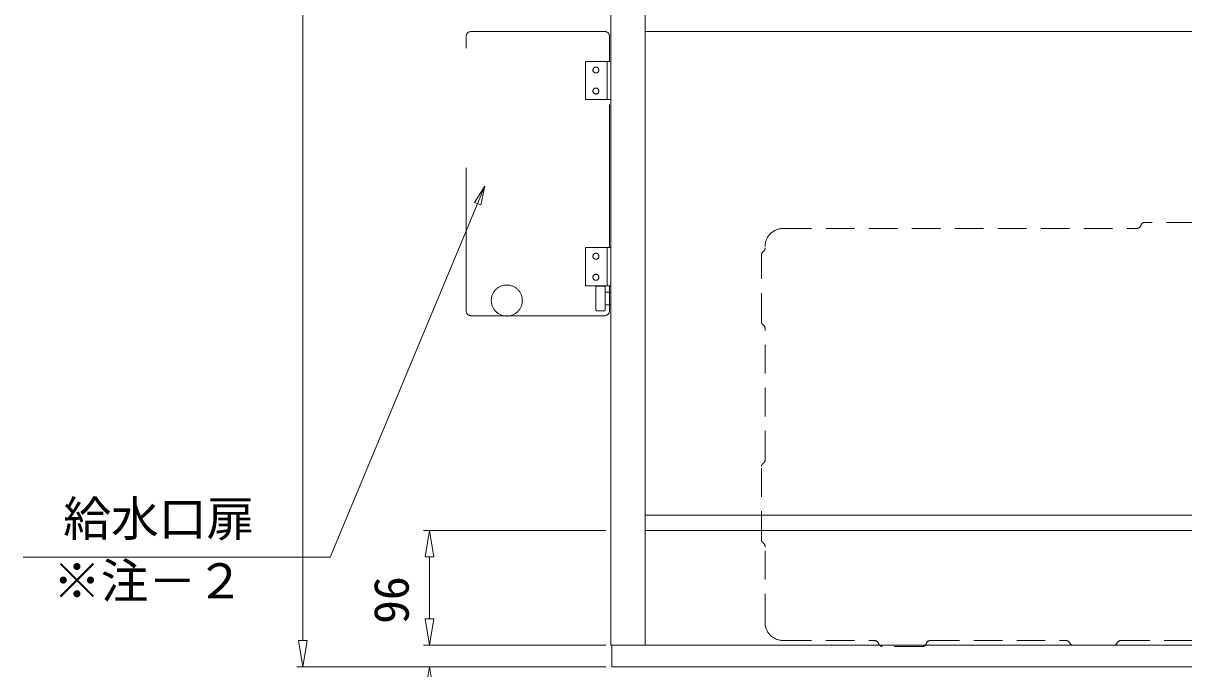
# Model space of a CAD drawing. Units: millimetres, scale not verified. Extents: x -3832 to 3834, y -2728 to 2729.
# Drawn here: x -2722 to -1750, y -1504 to -963 of the extents above; entities that cross this region are included whole.
import ezdxf
from ezdxf.enums import TextEntityAlignment as Align

# ---------------------------------------------------------------- set-up
doc = ezdxf.new("R2010")
doc.units = ezdxf.units.MM
doc.header["$LTSCALE"] = 20
doc.linetypes.add('DASHED1', pattern=[1.8, 1.2, -0.6])
doc.linetypes.add('USER7', pattern=[25, 6, -5, 2, -5, 2, -5])
for name, color, linetype, lineweight in [('0-2_2-3', 6, 'Continuous', 18), ('0-3_2-4', 7, 'Continuous', 18), ('0-5_2-7', 5, 'Continuous', 18), ('0-6_2-8', 6, 'Continuous', 18), ('0-7_2-9', 4, 'DASHED1', 5)]:
    doc.layers.add(name, color=color, linetype=linetype, lineweight=lineweight)
doc.styles.add('ＭＳ ゴシック', font='')
doc.styles.get('ＭＳ ゴシック').set_extended_font_data('MS Gothic')

msp = doc.modelspace()

# ---------------------------------------------------------------- linework, layer by layer
at = {"layer": '0-2_2-3', "linetype": 'USER7'}
for p, q in [((-2242.14, -1203.07), (-2242.14, -1184.36)), ((-2235.14, -1183.36), (-2241.14, -1183.36)), ((-2234.14, -1203.07), (-2234.14, -1184.36)), ((-2234.14, -1188.36), (-2229.65, -1188.36)), ((-2235.14, -1204.07), (-2241.14, -1204.07)), ((-2234.14, -1199.07), (-2229.65, -1199.07))]:
    msp.add_line(p, q, dxfattribs=at)
for centre, radius in [((-2242.02, -1002.27), 2.5), ((-2242.02, -1019.88), 2.5), ((-2242.02, -1158.27), 2.5), ((-2242.02, -1175.88), 2.5), ((-2316.65, -1195.36), 13)]:
    msp.add_circle(centre, radius, dxfattribs=at)
for centre, start, end in [((-2241.14, -1184.36), 90, 180), ((-2235.14, -1184.36), 0, 90), ((-2241.14, -1203.07), 180, 270), ((-2235.14, -1203.07), 270, 0)]:
    msp.add_arc(centre, 1, start, end, dxfattribs=at)
at = {"layer": '0-3_2-4'}
for p, q in [((-2200.65, -970.07), (-2200.65, 432.93)), ((-1296.65, -970.07), (-2200.65, -970.07)), ((-2200.65, -1484.07), (-2200.65, -970.07)), ((-2200.65, -1375.07), (-1296.65, -1375.07)), ((-2200.65, -1388.07), (-1296.65, -1388.07)), ((-2228.65, -1484.07), (-2228.65, -1502.07)), ((-1268.65, -1502.07), (-2228.65, -1502.07))]:
    msp.add_line(p, q, dxfattribs=at)
at = {"layer": '0-3_2-4', "linetype": 'USER7'}
for p, q in [((-2346.65, -970.07), (-2234.65, -970.07)), ((-2350.65, -1204.07), (-2350.65, -974.07)), ((-2230.65, -995.07), (-2230.65, -974.07)), ((-2250.65, -995.07), (-2229.65, -995.07)), ((-2250.65, -1027.07), (-2250.65, -995.07)), ((-2232.65, -1027.07), (-2232.65, -995.07)), ((-2250.65, -1027.07), (-2229.65, -1027.07)), ((-2230.65, -1151.07), (-2230.65, -1027.07)), ((-2250.65, -1151.07), (-2229.65, -1151.07)), ((-2232.65, -1151.07), (-2232.65, -1183.07)), ((-2230.65, -1204.07), (-2230.65, -1183.07)), ((-2346.65, -1208.07), (-2234.65, -1208.07))]:
    msp.add_line(p, q, dxfattribs=at)
at = {"layer": '0-3_2-4'}
msp.add_lwpolyline([(-1267.65, -1484.07), (-2229.65, -1484.07), (-2229.65, 432.93)], dxfattribs=at)
at = {"layer": '0-3_2-4', "linetype": 'USER7'}
msp.add_lwpolyline([(-2250.65, -1151.07), (-2250.65, -1183.07), (-2229.65, -1183.07)], dxfattribs=at)
for centre, start, end in [((-2346.65, -974.07), 90, 180), ((-2234.65, -974.07), 0, 90), ((-2346.65, -1204.07), 180, 270), ((-2234.65, -1204.07), 270, 0)]:
    msp.add_arc(centre, 4, start, end, dxfattribs=at)
at = {"layer": '0-5_2-7'}
for p, q in [((-2334.97, -1099.69), (-2464.73, -1410.21)), ((-2343.61, -1113.16), (-2334.97, -1099.69)), ((-2338.48, -1115.3), (-2334.97, -1099.69)), ((-2343.61, -1113.16), (-2338.48, -1115.3)), ((-2464.73, -1410.21), (-2721.68, -1410.21))]:
    msp.add_line(p, q, dxfattribs=at)
at = {"layer": '0-6_2-8', "color": 5}
for p, q in [((-2487.4, 439.93), (-2487.4, -1480.07)), ((-2233.65, -1388.07), (-2386.44, -1388.07)), ((-2381.44, -1462.07), (-2381.44, -1410.07)), ((-2381.44, -1462.07), (-2381.44, -1443.57)), ((-2233.65, -1484.07), (-2386.44, -1484.07)), ((-2233.65, -1484.07), (-2386.44, -1484.07)), ((-2233.65, -1502.07), (-2492.4, -1502.07)), ((-2233.65, -1502.07), (-2386.44, -1502.07))]:
    msp.add_line(p, q, dxfattribs=at)
at = {"layer": '0-6_2-8'}
for p, q in [((-2385.1, -1410.07), (-2381.44, -1388.07)), ((-2381.44, -1388.07), (-2377.77, -1410.07)), ((-2385.1, -1410.07), (-2377.77, -1410.07)), ((-2385.1, -1462.07), (-2377.77, -1462.07)), ((-2385.1, -1462.07), (-2381.44, -1484.07)), ((-2385.1, -1462.07), (-2377.77, -1462.07)), ((-2385.1, -1462.07), (-2381.44, -1484.07)), ((-2381.44, -1484.07), (-2377.77, -1462.07)), ((-2381.44, -1484.07), (-2377.77, -1462.07)), ((-2491.07, -1480.07), (-2487.4, -1502.07)), ((-2491.07, -1480.07), (-2483.74, -1480.07)), ((-2487.4, -1502.07), (-2483.74, -1480.07)), ((-2385.1, -1524.07), (-2381.44, -1502.07)), ((-2381.44, -1502.07), (-2377.77, -1524.07))]:
    msp.add_line(p, q, dxfattribs=at)
at = {"layer": '0-7_2-9'}
for p, q in [((-2085.34, -1135.07), (-1789.33, -1135.07)), ((-1668.04, -1130.07), (-1782.61, -1130.07)), ((-2103.32, -1213.2), (-2103.32, -1156.94)), ((-2100.32, -1328.57), (-2100.32, -1218.94)), ((-2103.32, -1395.83), (-2103.32, -1334.31)), ((-2100.32, -1465.09), (-2100.32, -1401.57)), ((-2085.34, -1480.07), (-2009.03, -1480.07)), ((-1968.32, -1485.07), (-2002.32, -1485.07)), ((-1961.62, -1480.07), (-1848.65, -1480.07)), ((-1842.32, -1484.07), (-1808.32, -1484.07)), ((-1802, -1480.07), (-1648.65, -1480.07))]:
    msp.add_line(p, q, dxfattribs=at)
for centre, radius, start, end in [((-2085.35, -1150.04), 14.97, 89.968, 180.032), ((-1789.33, -1131.07), 4, 269.948, 343.411), ((-1782.62, -1133.07), 3, 89.907, 163.386), ((-2100.32, -1156.94), 3, 124.853, 180.008), ((-2104.32, -1151.2), 4, 304.837, 359.985), ((-2100.32, -1213.2), 3, 179.991, 235.147), ((-2104.32, -1218.94), 4, 0.015, 55.163), ((-2104.32, -1328.57), 4, 304.829, 0.013), ((-2100.33, -1334.31), 3, 124.844, 180.016), ((-2100.33, -1395.83), 3, 179.983, 235.156), ((-2104.32, -1401.57), 4, 359.978, 55.17), ((-2085.35, -1465.1), 14.97, 179.968, 270.032), ((-2009.03, -1484.06), 4, 16.548, 90), ((-2002.33, -1482.07), 3, 196.576, 270.016), ((-1968.32, -1482.07), 3, 269.984, 343.424), ((-1961.62, -1484.06), 4, 90.001, 163.452), ((-1848.65, -1484.06), 4, 25.334, 89.997), ((-1842.33, -1481.07), 3, 205.357, 270.014), ((-1808.32, -1481.07), 3, 269.986, 334.644), ((-1802, -1484.06), 4, 90.002, 154.665)]:
    msp.add_arc(centre, radius, start, end, dxfattribs=at)

# ---------------------------------------------------------------- texts
at = {"layer": '0-5_2-7', "color": 7, "style": 'ＭＳ ゴシック'}
for s, p in [('給水口扉', (-2688.17, -1401.49)), ('※注－２', (-2696.71, -1453.56))]:
    msp.add_text(s, height=29.33, dxfattribs=at).set_placement(p, align=Align.BOTTOM_LEFT)
at = {"layer": '0-6_2-8', "color": 7, "style": 'ＭＳ ゴシック'}
msp.add_text('96', height=29.33, rotation=90, dxfattribs=at).set_placement((-2389.99, -1466.25), align=Align.BOTTOM_LEFT)

doc.saveas('drawing.dxf')
